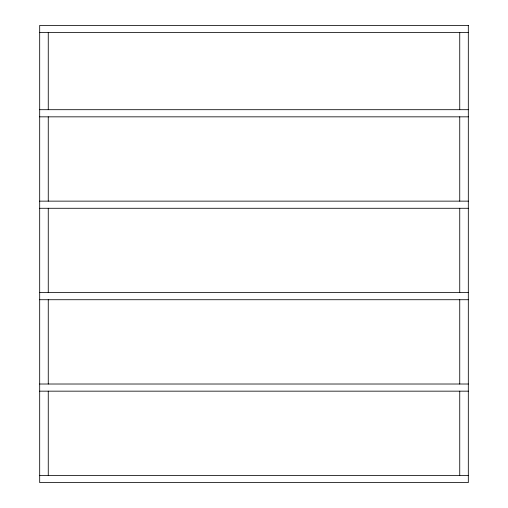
<?xml version="1.0" encoding="UTF-8"?>
<svg xmlns="http://www.w3.org/2000/svg" width="508" height="508" viewBox="0 0 508 508"><rect width="100%" height="100%" fill="white"/><g stroke="black" fill="none" stroke-linecap="round" stroke-linejoin="round"><path stroke-width="0.76" d="M39.688 32.544L468.312 32.544M39.688 109.696L468.312 109.696M39.688 116.84L468.312 116.84M39.688 201.136L468.312 201.136M39.688 208.28L468.312 208.28M39.688 292.576L468.312 292.576M39.688 299.72L468.312 299.72M39.688 384.016L468.312 384.016M39.688 391.16L468.312 391.16M39.688 475.456L468.312 475.456M459.74 32.544L459.74 109.696M459.74 116.84L459.74 201.136M459.74 208.28L459.74 292.576M459.74 299.72L459.74 384.016M459.74 391.16L459.74 475.456M48.26 32.544L48.26 109.696M48.26 116.84L48.26 201.136M48.26 208.28L48.26 292.576M48.26 299.72L48.26 384.016M48.26 391.16L48.26 475.456M468.312 25.4L39.688 25.4L39.688 482.6L468.312 482.6L468.312 25.4"/></g></svg>
